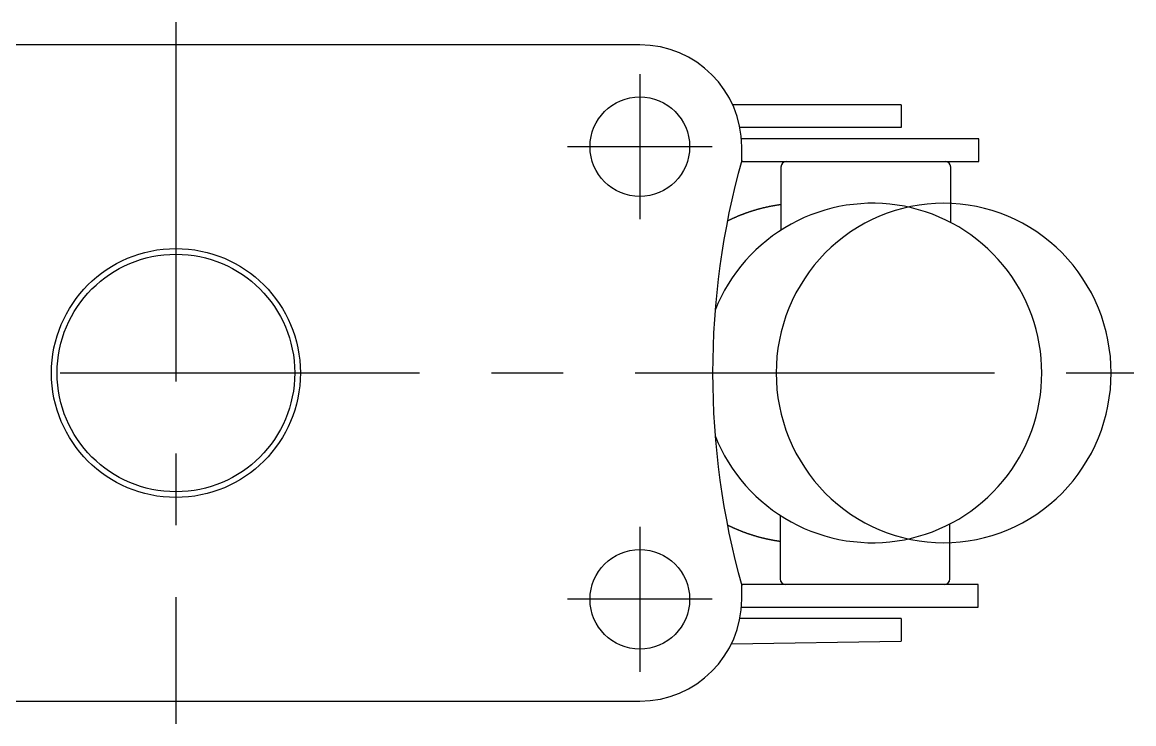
# Model space of a CAD drawing. Extents: x -122 to 85, y -330 to 31.
# Drawn here: x -13.6 to 84.7, y -31 to 31 of the extents above; entities that cross this region are included whole.
import ezdxf

# ---------------------------------------------------------------- set-up
doc = ezdxf.new("R2010")
doc.units = 0
doc.linetypes.add('CENTER', pattern=[50.8, 31.75, -6.35, 6.35, -6.35])
doc.linetypes.add('PHANTOM', pattern=[63.5, 31.75, -6.35, 6.35, -6.35, 6.35, -6.35])
doc.layers.get('0').update_dxf_attribs({"linetype": 'CONTINUOUS'})
doc.layers.add('CENTER', color=1, linetype='CONTINUOUS')

msp = doc.modelspace()

# ---------------------------------------------------------------- linework, layer by layer
at = {"color": 7, "linetype": 'CONTINUOUS'}
for p, q in [((41, 29), (-41, 29)), ((64.1, 23.7), (49.204, 23.7)), ((64.1, 23.7), (64.1, 21.7)), ((64.1, 21.7), (49.838, 21.7)), ((70.973, 20.7), (49.973, 20.7)), ((70.973, 18.7), (70.973, 20.7)), ((50, 18.793), (50, 20)), ((49.974, 18.7), (70.973, 18.7)), ((53.473, 18.2), (53.473, 12.624)), ((68.473, 13.301), (68.473, 18.2)), ((53.404, -12.579), (53.404, -18.2)), ((68.404, -18.2), (68.404, -13.337)), ((70.904, -18.7), (49.974, -18.7)), ((50, -20), (50, -18.793)), ((70.904, -20.7), (70.904, -18.7)), ((49.973, -20.7), (70.904, -20.7)), ((64.1, -21.7), (49.838, -21.7)), ((64.1, -21.7), (64.1, -23.7)), ((49.087, -23.95), (64.1, -23.7)), ((-41, -29), (41, -29))]:
    msp.add_line(p, q, dxfattribs=at)
for points in [[(47.654, -5.553, 0), (47.906, -6.149, 0), (48.184, -6.734, 0), (48.486, -7.306, 0), (48.813, -7.864, 0), (49.163, -8.408, 0), (49.536, -8.936, 0), (49.932, -9.448, 0), (50.35, -9.942, 0), (50.788, -10.417, 0), (51.247, -10.873, 0), (51.724, -11.309, 0), (52.22, -11.723, 0), (52.734, -12.116, 0), (53.264, -12.487, 0), (53.809, -12.834, 0), (54.368, -13.157, 0), (54.941, -13.455, 0), (55.527, -13.729, 0), (56.123, -13.977, 0), (56.73, -14.199, 0), (57.346, -14.394, 0), (57.969, -14.563, 0), (58.6, -14.704, 0), (59.235, -14.819, 0), (59.875, -14.905, 0), (60.519, -14.964, 0), (61.164, -14.995, 0), (61.809, -14.998, 0), (62.455, -14.973, 0), (63.099, -14.92, 0), (63.739, -14.839, 0), (64.376, -14.731, 0), (65.008, -14.595, 0), (65.633, -14.432, 0), (66.25, -14.243, 0), (66.859, -14.027, 0), (67.458, -13.784, 0), (68.046, -13.516, 0), (68.621, -13.223, 0), (69.184, -12.905, 0), (69.732, -12.563, 0), (70.266, -12.197, 0), (70.783, -11.809, 0), (71.282, -11.399, 0), (71.764, -10.968, 0), (72.227, -10.516, 0), (72.669, -10.045, 0), (73.091, -9.555, 0), (73.492, -9.047, 0), (73.87, -8.522, 0), (74.226, -7.982, 0), (74.558, -7.426, 0), (74.865, -6.857, 0), (75.148, -6.275, 0), (75.405, -5.681, 0), (75.637, -5.077, 0), (75.842, -4.463, 0), (76.021, -3.841, 0), (76.173, -3.212, 0), (76.298, -2.577, 0), (76.395, -1.937, 0), (76.465, -1.293, 0), (76.506, -0.647, 0), (76.52, 0, 0), (76.506, 0.647, 0), (76.465, 1.293, 0), (76.395, 1.937, 0), (76.298, 2.577, 0), (76.173, 3.212, 0), (76.021, 3.841, 0), (75.842, 4.463, 0), (75.637, 5.077, 0), (75.405, 5.681, 0), (75.148, 6.275, 0), (74.865, 6.857, 0), (74.558, 7.426, 0), (74.226, 7.982, 0), (73.87, 8.522, 0), (73.492, 9.047, 0), (73.091, 9.555, 0), (72.669, 10.045, 0), (72.227, 10.516, 0), (71.764, 10.968, 0), (71.282, 11.399, 0), (70.783, 11.809, 0), (70.266, 12.197, 0), (69.732, 12.563, 0), (69.184, 12.905, 0), (68.621, 13.223, 0), (68.046, 13.516, 0), (67.458, 13.784, 0), (66.859, 14.027, 0), (66.25, 14.243, 0), (65.633, 14.432, 0), (65.008, 14.595, 0), (64.376, 14.731, 0), (63.739, 14.839, 0), (63.099, 14.92, 0), (62.455, 14.973, 0), (61.809, 14.998, 0), (61.164, 14.995, 0), (60.519, 14.964, 0), (59.875, 14.905, 0), (59.235, 14.819, 0), (58.6, 14.704, 0), (57.969, 14.563, 0), (57.346, 14.394, 0), (56.73, 14.199, 0), (56.123, 13.977, 0), (55.527, 13.729, 0), (54.941, 13.455, 0), (54.368, 13.157, 0), (53.809, 12.834, 0), (53.264, 12.487, 0), (52.734, 12.116, 0), (52.22, 11.723, 0), (51.724, 11.309, 0), (51.247, 10.873, 0), (50.788, 10.417, 0), (50.35, 9.942, 0), (49.932, 9.448, 0), (49.536, 8.936, 0), (49.163, 8.408, 0), (48.813, 7.864, 0), (48.486, 7.306, 0), (48.184, 6.734, 0), (47.906, 6.149, 0), (47.654, 5.553, 0)], [(53.478, 14.874, 0), (53.439, 14.869, 0), (53.401, 14.864, 0), (53.362, 14.858, 0), (53.324, 14.853, 0), (53.285, 14.848, 0), (53.247, 14.842, 0), (53.208, 14.836, 0), (53.17, 14.83, 0), (53.131, 14.825, 0), (53.093, 14.819, 0), (53.055, 14.812, 0), (53.016, 14.806, 0), (52.978, 14.8, 0), (52.94, 14.794, 0), (52.901, 14.787, 0), (52.863, 14.78, 0), (52.825, 14.774, 0), (52.786, 14.767, 0), (52.748, 14.76, 0), (52.71, 14.753, 0), (52.672, 14.746, 0), (52.633, 14.739, 0), (52.595, 14.732, 0), (52.557, 14.724, 0), (52.519, 14.717, 0), (52.481, 14.709, 0), (52.443, 14.701, 0), (52.405, 14.694, 0), (52.367, 14.686, 0), (52.329, 14.678, 0), (52.291, 14.67, 0), (52.253, 14.662, 0), (52.215, 14.653, 0), (52.177, 14.645, 0), (52.139, 14.636, 0), (52.101, 14.628, 0), (52.063, 14.619, 0), (52.025, 14.61, 0), (51.987, 14.601, 0), (51.949, 14.592, 0), (51.912, 14.583, 0), (51.874, 14.574, 0), (51.836, 14.565, 0), (51.798, 14.556, 0), (51.761, 14.546, 0), (51.723, 14.537, 0), (51.685, 14.527, 0), (51.648, 14.517, 0), (51.61, 14.507, 0), (51.572, 14.497, 0), (51.535, 14.487, 0), (51.497, 14.477, 0), (51.46, 14.467, 0), (51.422, 14.457, 0), (51.385, 14.446, 0), (51.348, 14.436, 0), (51.31, 14.425, 0), (51.273, 14.414, 0), (51.236, 14.403, 0), (51.198, 14.393, 0), (51.161, 14.382, 0), (51.124, 14.37, 0), (51.086, 14.359, 0), (51.049, 14.348, 0), (51.012, 14.336, 0), (50.975, 14.325, 0), (50.938, 14.313, 0), (50.901, 14.302, 0), (50.864, 14.29, 0), (50.827, 14.278, 0), (50.79, 14.266, 0), (50.753, 14.254, 0), (50.716, 14.242, 0), (50.679, 14.229, 0), (50.642, 14.217, 0), (50.605, 14.205, 0), (50.569, 14.192, 0), (50.532, 14.179, 0), (50.495, 14.167, 0), (50.458, 14.154, 0), (50.422, 14.141, 0), (50.385, 14.128, 0), (50.349, 14.115, 0), (50.312, 14.101, 0), (50.275, 14.088, 0), (50.239, 14.075, 0), (50.203, 14.061, 0), (50.166, 14.047, 0), (50.13, 14.034, 0), (50.093, 14.02, 0), (50.057, 14.006, 0), (50.021, 13.992, 0), (49.984, 13.978, 0), (49.948, 13.964, 0), (49.912, 13.95, 0), (49.876, 13.935, 0), (49.84, 13.921, 0), (49.804, 13.906, 0), (49.768, 13.892, 0), (49.732, 13.877, 0), (49.696, 13.862, 0), (49.66, 13.847, 0), (49.624, 13.832, 0), (49.588, 13.817, 0), (49.553, 13.802, 0), (49.517, 13.786, 0), (49.481, 13.771, 0), (49.446, 13.755, 0), (49.41, 13.74, 0), (49.374, 13.724, 0), (49.339, 13.708, 0), (49.303, 13.693, 0), (49.268, 13.677, 0), (49.232, 13.661, 0), (49.197, 13.644, 0), (49.162, 13.628, 0), (49.126, 13.612, 0), (49.091, 13.595, 0), (49.056, 13.579, 0), (49.021, 13.562, 0), (48.986, 13.546, 0), (48.951, 13.529, 0), (48.916, 13.512, 0), (48.881, 13.495, 0), (48.846, 13.478, 0), (48.811, 13.461, 0), (48.776, 13.444, 0), (48.741, 13.426, 0)], [(48.741, -13.426, 0), (48.775, -13.443, 0), (48.81, -13.46, 0), (48.844, -13.477, 0), (48.879, -13.494, 0), (48.913, -13.511, 0), (48.948, -13.527, 0), (48.982, -13.544, 0), (49.017, -13.56, 0), (49.051, -13.577, 0), (49.086, -13.593, 0), (49.121, -13.609, 0), (49.156, -13.625, 0), (49.191, -13.641, 0), (49.225, -13.657, 0), (49.26, -13.673, 0), (49.295, -13.689, 0), (49.33, -13.705, 0), (49.365, -13.72, 0), (49.4, -13.736, 0), (49.435, -13.751, 0), (49.471, -13.766, 0), (49.506, -13.781, 0), (49.541, -13.797, 0), (49.576, -13.812, 0), (49.612, -13.827, 0), (49.647, -13.841, 0), (49.682, -13.856, 0), (49.718, -13.871, 0), (49.753, -13.886, 0), (49.789, -13.9, 0), (49.824, -13.914, 0), (49.86, -13.929, 0), (49.895, -13.943, 0), (49.931, -13.957, 0), (49.967, -13.971, 0), (50.002, -13.985, 0), (50.038, -13.999, 0), (50.074, -14.012, 0), (50.11, -14.026, 0), (50.146, -14.04, 0), (50.181, -14.053, 0), (50.217, -14.067, 0), (50.253, -14.08, 0), (50.289, -14.093, 0), (50.325, -14.106, 0), (50.361, -14.119, 0), (50.398, -14.132, 0), (50.434, -14.145, 0), (50.47, -14.158, 0), (50.506, -14.17, 0), (50.542, -14.183, 0), (50.578, -14.195, 0), (50.615, -14.208, 0), (50.651, -14.22, 0), (50.687, -14.232, 0), (50.724, -14.244, 0), (50.76, -14.256, 0), (50.797, -14.268, 0), (50.833, -14.28, 0), (50.87, -14.292, 0), (50.906, -14.303, 0), (50.943, -14.315, 0), (50.979, -14.326, 0), (51.016, -14.338, 0), (51.052, -14.349, 0), (51.089, -14.36, 0), (51.126, -14.371, 0), (51.163, -14.382, 0), (51.199, -14.393, 0), (51.236, -14.404, 0), (51.273, -14.414, 0), (51.31, -14.425, 0), (51.346, -14.435, 0), (51.383, -14.446, 0), (51.42, -14.456, 0), (51.457, -14.466, 0), (51.494, -14.476, 0), (51.531, -14.486, 0), (51.568, -14.496, 0), (51.605, -14.506, 0), (51.642, -14.516, 0), (51.679, -14.525, 0), (51.717, -14.535, 0), (51.754, -14.544, 0), (51.791, -14.554, 0), (51.828, -14.563, 0), (51.865, -14.572, 0), (51.903, -14.581, 0), (51.94, -14.59, 0), (51.977, -14.599, 0), (52.014, -14.608, 0), (52.052, -14.617, 0), (52.089, -14.625, 0), (52.127, -14.634, 0), (52.164, -14.642, 0), (52.201, -14.65, 0), (52.239, -14.659, 0), (52.276, -14.667, 0), (52.314, -14.675, 0), (52.351, -14.682, 0), (52.389, -14.69, 0), (52.426, -14.698, 0), (52.464, -14.706, 0), (52.501, -14.713, 0), (52.539, -14.721, 0), (52.577, -14.728, 0), (52.614, -14.735, 0), (52.652, -14.742, 0), (52.69, -14.749, 0), (52.727, -14.756, 0), (52.765, -14.763, 0), (52.803, -14.77, 0), (52.84, -14.777, 0), (52.878, -14.783, 0), (52.916, -14.79, 0), (52.954, -14.796, 0), (52.992, -14.802, 0), (53.029, -14.808, 0), (53.067, -14.814, 0), (53.105, -14.82, 0), (53.143, -14.826, 0), (53.181, -14.832, 0), (53.219, -14.838, 0), (53.257, -14.843, 0), (53.294, -14.849, 0), (53.332, -14.854, 0), (53.37, -14.86, 0), (53.408, -14.865, 0)]]:
    msp.add_polyline3d(points, dxfattribs=at)
at = {"color": 3, "linetype": 'PHANTOM'}
msp.add_polyline3d([(67.851, -15, 0), (68.578, -14.982, 0), (69.302, -14.928, 0), (70.023, -14.838, 0), (70.739, -14.712, 0), (71.448, -14.55, 0), (72.148, -14.354, 0), (72.838, -14.123, 0), (73.516, -13.858, 0), (74.18, -13.56, 0), (74.829, -13.229, 0), (75.461, -12.866, 0), (76.075, -12.472, 0), (76.668, -12.048, 0), (77.241, -11.595, 0), (77.791, -11.114, 0), (78.317, -10.607, 0), (78.819, -10.073, 0), (79.293, -9.516, 0), (79.74, -8.935, 0), (80.158, -8.334, 0), (80.547, -7.712, 0), (80.905, -7.071, 0), (81.232, -6.413, 0), (81.526, -5.74, 0), (81.788, -5.053, 0), (82.016, -4.354, 0), (82.209, -3.645, 0), (82.368, -2.926, 0), (82.493, -2.201, 0), (82.582, -1.47, 0), (82.635, -0.736, 0), (82.653, 0, 0), (82.635, 0.736, 0), (82.582, 1.47, 0), (82.493, 2.201, 0), (82.368, 2.926, 0), (82.209, 3.645, 0), (82.016, 4.354, 0), (81.788, 5.053, 0), (81.526, 5.74, 0), (81.232, 6.413, 0), (80.905, 7.071, 0), (80.547, 7.712, 0), (80.158, 8.334, 0), (79.74, 8.935, 0), (79.293, 9.516, 0), (78.819, 10.073, 0), (78.317, 10.607, 0), (77.791, 11.114, 0), (77.241, 11.595, 0), (76.668, 12.048, 0), (76.075, 12.472, 0), (75.461, 12.866, 0), (74.829, 13.229, 0), (74.18, 13.56, 0), (73.516, 13.858, 0), (72.838, 14.123, 0), (72.148, 14.354, 0), (71.448, 14.55, 0), (70.739, 14.712, 0), (70.023, 14.838, 0), (69.302, 14.928, 0), (68.578, 14.982, 0), (67.851, 15, 0), (67.125, 14.982, 0), (66.4, 14.928, 0), (65.679, 14.838, 0), (64.963, 14.712, 0), (64.255, 14.55, 0), (63.554, 14.354, 0), (62.865, 14.123, 0), (62.187, 13.858, 0), (61.523, 13.56, 0), (60.874, 13.229, 0), (60.242, 12.866, 0), (59.628, 12.472, 0), (59.034, 12.048, 0), (58.461, 11.595, 0), (57.911, 11.114, 0), (57.385, 10.607, 0), (56.884, 10.073, 0), (56.409, 9.516, 0), (55.962, 8.935, 0), (55.544, 8.334, 0), (55.155, 7.712, 0), (54.797, 7.071, 0), (54.471, 6.413, 0), (54.176, 5.74, 0), (53.915, 5.053, 0), (53.687, 4.354, 0), (53.493, 3.645, 0), (53.334, 2.926, 0), (53.21, 2.201, 0), (53.121, 1.47, 0), (53.067, 0.736, 0), (53.05, 0, 0), (53.067, -0.736, 0), (53.121, -1.47, 0), (53.21, -2.201, 0), (53.334, -2.926, 0), (53.493, -3.645, 0), (53.687, -4.354, 0), (53.915, -5.053, 0), (54.176, -5.74, 0), (54.471, -6.413, 0), (54.797, -7.071, 0), (55.155, -7.712, 0), (55.544, -8.334, 0), (55.962, -8.935, 0), (56.409, -9.516, 0), (56.884, -10.073, 0), (57.385, -10.607, 0), (57.911, -11.114, 0), (58.461, -11.595, 0), (59.034, -12.048, 0), (59.628, -12.472, 0), (60.242, -12.866, 0), (60.874, -13.229, 0), (61.523, -13.56, 0), (62.187, -13.858, 0), (62.865, -14.123, 0), (63.554, -14.354, 0), (64.255, -14.55, 0), (64.963, -14.712, 0), (65.679, -14.838, 0), (66.4, -14.928, 0), (67.125, -14.982, 0), (67.851, -15, 0)], dxfattribs=at)
at = {"color": 7, "linetype": 'CONTINUOUS'}
for centre, radius in [((41, 20), 4.4), ((0, 0), 11), ((0, 0), 10.5), ((41, -20), 4.4)]:
    msp.add_circle(centre, radius, dxfattribs=at)
for centre, radius, start, end in [((41, 20), 9, 0, 90), ((117.43, 0), 70, 164.42626, 195.57374), ((53.973, 18.2), 0.5, 90, 180), ((67.973, 18.2), 0.5, 0, 90), ((53.904, -18.2), 0.5, 180, 270), ((67.904, -18.2), 0.5, 270, 0), ((41, -20), 9, 270, 0)]:
    msp.add_arc(centre, radius, start, end, dxfattribs=at)
at = {"layer": 'CENTER', "color": 1, "linetype": 'CENTER'}
for p, q in [((0, 31), (0, -31)), ((41, 26.4), (41, 13.6)), ((47.4, 20), (34.6, 20)), ((-111.817, 0), (84.653, 0)), ((41, -13.6), (41, -26.4)), ((47.4, -20), (34.6, -20))]:
    msp.add_line(p, q, dxfattribs=at)

doc.saveas('drawing.dxf')
